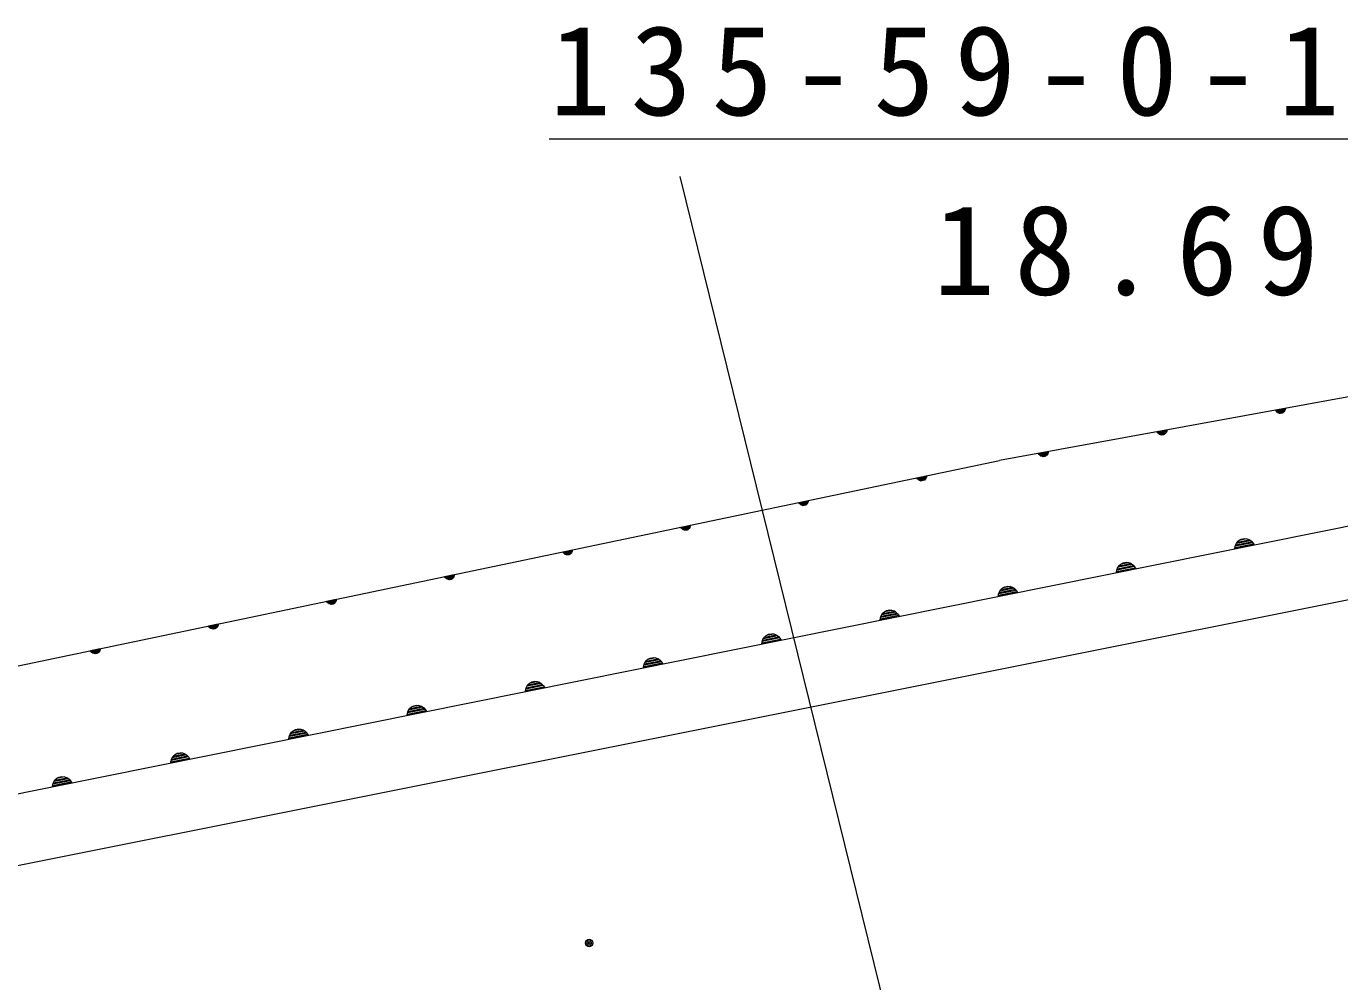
# Model space of a CAD drawing. Units: millimetres, scale not verified. Extents: x 40000 to 680000, y 20000 to 380000.
# Drawn here: x 213765 to 240465, y 279114 to 298543 of the extents above; entities that cross this region are included whole.
import ezdxf

# ---------------------------------------------------------------- set-up
doc = ezdxf.new("R2010")
doc.units = ezdxf.units.MM
doc.header["$LTSCALE"] = 1000
doc.layers.add('S-SUV', color=7, linetype='Continuous', lineweight=13)
doc.styles.add('ＭＳ ゴシック', font='')
doc.styles.get('ＭＳ ゴシック').set_extended_font_data('MS Gothic')

msp = doc.modelspace()

# ---------------------------------------------------------------- linework, layer by layer
at = {"layer": 'S-SUV'}
for p, q in [((241912, 296246), (224391, 296246)), ((233375, 269854), (227059, 295486)), ((244042, 291624), (233548, 289714)), ((244042, 291624), (233548, 289714)), ((239166, 290737), (239362, 290772)), ((239362, 290772), (239359, 290748)), ((239177, 290715), (239166, 290737)), ((239360, 290759), (239173, 290725)), ((239193, 290698), (239177, 290715)), ((239180, 290714), (239357, 290746)), ((239352, 290732), (239190, 290703)), ((239216, 290680), (239193, 290698)), ((239201, 290692), (239344, 290718)), ((239335, 290704), (239216, 290682)), ((239239, 290672), (239216, 290680)), ((239264, 290669), (239239, 290672)), ((239241, 290674), (239314, 290687)), ((239294, 290675), (239264, 290669)), ((239316, 290686), (239294, 290675)), ((239336, 290702), (239316, 290686)), ((239351, 290727), (239336, 290702)), ((239359, 290748), (239351, 290727)), ((236754, 290298), (236951, 290333)), ((236766, 290276), (236754, 290298)), ((236948, 290320), (236761, 290286)), ((236781, 290259), (236766, 290276)), ((236768, 290275), (236945, 290307)), ((236940, 290293), (236778, 290264)), ((236804, 290241), (236781, 290259)), ((236790, 290253), (236933, 290279)), ((236923, 290265), (236804, 290243)), ((236828, 290233), (236804, 290241)), ((236852, 290230), (236828, 290233)), ((236829, 290235), (236903, 290248)), ((236883, 290236), (236852, 290230)), ((236904, 290247), (236883, 290236)), ((236924, 290263), (236904, 290247)), ((236939, 290288), (236924, 290263)), ((236947, 290309), (236939, 290288)), ((236951, 290333), (236947, 290309)), ((198590, 282400), (233548, 289714)), ((198590, 282400), (233548, 289714)), ((234342, 289859), (234539, 289895)), ((234354, 289837), (234342, 289859)), ((234536, 289881), (234349, 289847)), ((234369, 289820), (234354, 289837)), ((234357, 289836), (234534, 289868)), ((234529, 289854), (234367, 289825)), ((234392, 289802), (234369, 289820)), ((234378, 289814), (234521, 289840)), ((234511, 289826), (234392, 289804)), ((234416, 289794), (234392, 289802)), ((234440, 289791), (234416, 289794)), ((234418, 289796), (234491, 289810)), ((234471, 289797), (234440, 289791)), ((234493, 289808), (234471, 289797)), ((234512, 289824), (234493, 289808)), ((234528, 289849), (234512, 289824)), ((234535, 289870), (234528, 289849)), ((234539, 289895), (234535, 289870)), ((198870, 279971), (244536, 289166)), ((198870, 279971), (244536, 289166)), ((231869, 289363), (232065, 289404)), ((231881, 289342), (231869, 289363)), ((232063, 289391), (231877, 289352)), ((231897, 289325), (231881, 289342)), ((231884, 289340), (232060, 289377)), ((232055, 289364), (231894, 289330)), ((231921, 289308), (231897, 289325)), ((231906, 289319), (232048, 289349)), ((232039, 289335), (231921, 289310)), ((231945, 289300), (231921, 289308)), ((231969, 289298), (231945, 289300)), ((231946, 289302), (232019, 289318)), ((231999, 289304), (231969, 289298)), ((232021, 289316), (231999, 289304)), ((232040, 289333), (232021, 289316)), ((232055, 289358), (232040, 289333)), ((232062, 289380), (232055, 289358)), ((232065, 289404), (232062, 289380)), ((229469, 288861), (229665, 288902)), ((229665, 288902), (229662, 288878)), ((229481, 288840), (229469, 288861)), ((229663, 288888), (229477, 288850)), ((229497, 288823), (229481, 288840)), ((229484, 288838), (229661, 288875)), ((229656, 288861), (229495, 288828)), ((229521, 288806), (229497, 288823)), ((229506, 288817), (229649, 288847)), ((229639, 288832), (229521, 288808)), ((229545, 288798), (229521, 288806)), ((229569, 288796), (229545, 288798)), ((229546, 288800), (229619, 288815)), ((229600, 288802), (229569, 288796)), ((229621, 288814), (229600, 288802)), ((229640, 288831), (229621, 288814)), ((229655, 288856), (229640, 288831)), ((229662, 288878), (229655, 288856)), ((227070, 288359), (227265, 288400)), ((227263, 288386), (227077, 288347)), ((227085, 288336), (227261, 288373)), ((227262, 288375), (227255, 288354)), ((227265, 288400), (227262, 288375)), ((227082, 288338), (227070, 288359)), ((227098, 288321), (227082, 288338)), ((227256, 288359), (227095, 288326)), ((227121, 288303), (227098, 288321)), ((227106, 288315), (227249, 288345)), ((227240, 288330), (227121, 288306)), ((227145, 288296), (227121, 288303)), ((227170, 288294), (227145, 288296)), ((227147, 288298), (227220, 288313)), ((227200, 288300), (227170, 288294)), ((227221, 288312), (227200, 288300)), ((227241, 288328), (227221, 288312)), ((227255, 288354), (227241, 288328)), ((238384, 288055), (238622, 288103)), ((238421, 288091), (238464, 288115)), ((238571, 288118), (238424, 288089)), ((238464, 288115), (238525, 288127)), ((238525, 288127), (238574, 288122)), ((238574, 288122), (238622, 288107)), ((238622, 288107), (238669, 288071)), ((224670, 287857), (224866, 287897)), ((224682, 287836), (224670, 287857)), ((224863, 287884), (224677, 287845)), ((224698, 287819), (224682, 287836)), ((224685, 287834), (224861, 287871)), ((224856, 287857), (224695, 287824)), ((224707, 287813), (224849, 287843)), ((224840, 287828), (224721, 287803)), ((224855, 287852), (224841, 287826)), ((224863, 287873), (224855, 287852)), ((224866, 287897), (224863, 287873)), ((238724, 287996), (238332, 287917)), ((238332, 287917), (238338, 287965)), ((238336, 287943), (238709, 288018)), ((238338, 287965), (238353, 288008)), ((238694, 288041), (238341, 287970)), ((238351, 287997), (238674, 288062)), ((238353, 288008), (238383, 288059)), ((238651, 288083), (238366, 288026)), ((238383, 288059), (238421, 288091)), ((238669, 288071), (238700, 288038)), ((238700, 288038), (238724, 287996)), ((244216, 287594), (199130, 278577)), ((244216, 287594), (199130, 278577)), ((224721, 287801), (224698, 287819)), ((224745, 287794), (224721, 287801)), ((224770, 287792), (224745, 287794)), ((224747, 287796), (224820, 287811)), ((224800, 287798), (224770, 287792)), ((224822, 287810), (224800, 287798)), ((224841, 287826), (224822, 287810)), ((235948, 287513), (236270, 287578)), ((235949, 287524), (235979, 287575)), ((236247, 287599), (235962, 287542)), ((235979, 287575), (236017, 287607)), ((235981, 287571), (236218, 287619)), ((236017, 287607), (236061, 287631)), ((236167, 287634), (236021, 287605)), ((236061, 287631), (236121, 287643)), ((236121, 287643), (236170, 287638)), ((236170, 287638), (236218, 287623)), ((236218, 287623), (236265, 287587)), ((236265, 287587), (236296, 287554)), ((222270, 287354), (222466, 287395)), ((222282, 287333), (222270, 287354)), ((222464, 287382), (222278, 287343)), ((222298, 287317), (222282, 287333)), ((222285, 287332), (222462, 287369)), ((222457, 287355), (222296, 287321)), ((222322, 287299), (222298, 287317)), ((222307, 287311), (222450, 287341)), ((222440, 287326), (222322, 287301)), ((222346, 287292), (222322, 287299)), ((222347, 287294), (222420, 287309)), ((222401, 287296), (222370, 287290)), ((222422, 287308), (222401, 287296)), ((222441, 287324), (222422, 287308)), ((222456, 287350), (222441, 287324)), ((222463, 287371), (222456, 287350)), ((222466, 287395), (222463, 287371)), ((236320, 287512), (235928, 287433)), ((235928, 287433), (235935, 287481)), ((235933, 287459), (236305, 287534)), ((235935, 287481), (235949, 287524)), ((236291, 287557), (235938, 287486)), ((236296, 287554), (236320, 287512)), ((222370, 287290), (222346, 287292)), ((233917, 287028), (233525, 286949)), ((233529, 286975), (233902, 287050)), ((233531, 286997), (233546, 287040)), ((233887, 287073), (233534, 287002)), ((233544, 287029), (233867, 287094)), ((233546, 287040), (233576, 287091)), ((233844, 287115), (233559, 287058)), ((233576, 287091), (233614, 287123)), ((233577, 287087), (233815, 287135)), ((233614, 287123), (233657, 287147)), ((233764, 287150), (233617, 287121)), ((233657, 287147), (233718, 287159)), ((233718, 287159), (233767, 287154)), ((233767, 287154), (233815, 287139)), ((233815, 287139), (233862, 287103)), ((233862, 287103), (233893, 287070)), ((233893, 287070), (233917, 287028)), ((219871, 286852), (220066, 286893)), ((219883, 286831), (219871, 286852)), ((220064, 286880), (219878, 286841)), ((219899, 286815), (219883, 286831)), ((219886, 286830), (220062, 286867)), ((220057, 286853), (219896, 286819)), ((219922, 286797), (219899, 286815)), ((219907, 286809), (220050, 286839)), ((220041, 286824), (219922, 286799)), ((219946, 286790), (219922, 286797)), ((219971, 286787), (219946, 286790)), ((219948, 286792), (220021, 286807)), ((220001, 286794), (219971, 286787)), ((220022, 286806), (220001, 286794)), ((220042, 286822), (220022, 286806)), ((220056, 286848), (220042, 286822)), ((220063, 286869), (220056, 286848)), ((220066, 286893), (220063, 286869)), ((233525, 286949), (233531, 286997)), ((231513, 286544), (231121, 286465)), ((231121, 286465), (231128, 286513)), ((231126, 286491), (231498, 286566)), ((231128, 286513), (231142, 286556)), ((231484, 286589), (231131, 286518)), ((231141, 286545), (231463, 286610)), ((231142, 286556), (231172, 286607)), ((231440, 286631), (231155, 286574)), ((231172, 286607), (231210, 286639)), ((231174, 286603), (231411, 286651)), ((231210, 286639), (231254, 286663)), ((231360, 286666), (231214, 286637)), ((231254, 286663), (231314, 286675)), ((231314, 286675), (231363, 286670)), ((231363, 286670), (231411, 286655)), ((231411, 286655), (231458, 286619)), ((231458, 286619), (231489, 286586)), ((231489, 286586), (231513, 286544)), ((217471, 286350), (217667, 286391)), ((217483, 286329), (217471, 286350)), ((217664, 286378), (217478, 286339)), ((217499, 286313), (217483, 286329)), ((217486, 286328), (217662, 286365)), ((217657, 286351), (217496, 286317)), ((217522, 286295), (217499, 286313)), ((217508, 286307), (217650, 286337)), ((217641, 286322), (217522, 286297)), ((217546, 286288), (217522, 286295)), ((217571, 286285), (217546, 286288)), ((217548, 286290), (217621, 286305)), ((217601, 286292), (217571, 286285)), ((217623, 286304), (217601, 286292)), ((217642, 286320), (217623, 286304)), ((217656, 286346), (217642, 286320)), ((217664, 286367), (217656, 286346)), ((217667, 286391), (217664, 286367)), ((229110, 286060), (228718, 285981)), ((228718, 285981), (228724, 286029)), ((228722, 286007), (229095, 286082)), ((228724, 286029), (228739, 286072)), ((229080, 286105), (228727, 286034)), ((228737, 286061), (229060, 286126)), ((228739, 286072), (228769, 286123)), ((229037, 286147), (228752, 286090)), ((228769, 286123), (228807, 286155)), ((228770, 286119), (229008, 286167)), ((228807, 286155), (228850, 286179)), ((228957, 286182), (228810, 286153)), ((228850, 286179), (228911, 286191)), ((228911, 286191), (228960, 286186)), ((228960, 286186), (229008, 286171)), ((229008, 286171), (229055, 286135)), ((229055, 286135), (229086, 286102)), ((229086, 286102), (229110, 286060)), ((215071, 285848), (215267, 285889)), ((215083, 285827), (215071, 285848)), ((215265, 285876), (215079, 285837)), ((215099, 285811), (215083, 285827)), ((215086, 285826), (215262, 285863)), ((215258, 285849), (215097, 285815)), ((215123, 285793), (215099, 285811)), ((215108, 285805), (215250, 285835)), ((215241, 285820), (215123, 285795)), ((215147, 285786), (215123, 285793)), ((215171, 285783), (215147, 285786)), ((215148, 285788), (215221, 285803)), ((215202, 285790), (215171, 285783)), ((215223, 285802), (215202, 285790)), ((215242, 285818), (215223, 285802)), ((215257, 285843), (215242, 285818)), ((215264, 285865), (215257, 285843)), ((215267, 285889), (215264, 285865)), ((226403, 285671), (226447, 285695)), ((226553, 285698), (226407, 285669)), ((226447, 285695), (226507, 285707)), ((226507, 285707), (226556, 285702)), ((226556, 285702), (226604, 285687)), ((226706, 285576), (226314, 285497)), ((226314, 285497), (226321, 285545)), ((226319, 285523), (226691, 285598)), ((226321, 285545), (226335, 285588)), ((226677, 285621), (226324, 285550)), ((226334, 285577), (226656, 285642)), ((226335, 285588), (226365, 285639)), ((226633, 285663), (226348, 285606)), ((226365, 285639), (226403, 285671)), ((226367, 285635), (226604, 285683)), ((226604, 285687), (226651, 285652)), ((226651, 285652), (226682, 285618)), ((226682, 285618), (226706, 285576)), ((223930, 285093), (224253, 285158)), ((224230, 285179), (223945, 285122)), ((223962, 285155), (224000, 285187)), ((223963, 285151), (224201, 285199)), ((224000, 285187), (224043, 285211)), ((224150, 285214), (224003, 285185)), ((224043, 285211), (224104, 285223)), ((224104, 285223), (224153, 285218)), ((224153, 285218), (224201, 285203)), ((224201, 285203), (224248, 285168)), ((224248, 285168), (224279, 285134)), ((224303, 285092), (223911, 285013)), ((223911, 285013), (223917, 285061)), ((223915, 285039), (224288, 285114)), ((223917, 285061), (223932, 285104)), ((224273, 285137), (223920, 285066)), ((223932, 285104), (223962, 285155)), ((224279, 285134), (224303, 285092)), ((221512, 284555), (221884, 284630)), ((221870, 284653), (221517, 284582)), ((221527, 284609), (221849, 284674)), ((221528, 284620), (221558, 284671)), ((221826, 284695), (221541, 284638)), ((221558, 284671), (221596, 284703)), ((221560, 284667), (221797, 284715)), ((221596, 284703), (221640, 284727)), ((221746, 284730), (221600, 284701)), ((221640, 284727), (221700, 284739)), ((221700, 284739), (221749, 284734)), ((221749, 284734), (221797, 284719)), ((221797, 284719), (221844, 284684)), ((221844, 284684), (221875, 284650)), ((221875, 284650), (221899, 284608)), ((221899, 284608), (221507, 284529)), ((221507, 284529), (221514, 284577)), ((221514, 284577), (221528, 284620)), ((219496, 284124), (219104, 284045)), ((219104, 284045), (219110, 284093)), ((219108, 284071), (219481, 284146)), ((219110, 284093), (219125, 284136)), ((219466, 284169), (219113, 284098)), ((219123, 284125), (219446, 284190)), ((219125, 284136), (219155, 284187)), ((219423, 284211), (219138, 284154)), ((219155, 284187), (219193, 284219)), ((219156, 284183), (219394, 284231)), ((219193, 284219), (219236, 284243)), ((219343, 284246), (219196, 284217)), ((219236, 284243), (219297, 284255)), ((219297, 284255), (219346, 284250)), ((219346, 284250), (219394, 284235)), ((219394, 284235), (219441, 284200)), ((219441, 284200), (219472, 284166)), ((219472, 284166), (219496, 284124)), ((217092, 283640), (216700, 283561)), ((216700, 283561), (216707, 283609)), ((216705, 283588), (217077, 283663)), ((216707, 283609), (216722, 283652)), ((217063, 283685), (216710, 283614)), ((216720, 283641), (217042, 283706)), ((216722, 283652), (216751, 283703)), ((217020, 283727), (216734, 283670)), ((216751, 283703), (216789, 283735)), ((216753, 283699), (216990, 283747)), ((216789, 283735), (216833, 283759)), ((216939, 283762), (216793, 283733)), ((216833, 283759), (216893, 283771)), ((216893, 283771), (216942, 283766)), ((216942, 283766), (216990, 283751)), ((216990, 283751), (217037, 283716)), ((217037, 283716), (217068, 283682)), ((217068, 283682), (217092, 283640)), ((214689, 283156), (214297, 283077)), ((214297, 283077), (214303, 283125)), ((214301, 283104), (214674, 283179)), ((214303, 283125), (214318, 283168)), ((214659, 283201), (214306, 283130)), ((214316, 283157), (214639, 283222)), ((214318, 283168), (214348, 283219)), ((214616, 283243), (214331, 283186)), ((214348, 283219), (214386, 283251)), ((214349, 283215), (214587, 283263)), ((214386, 283251), (214429, 283275)), ((214536, 283278), (214389, 283249)), ((214429, 283275), (214490, 283287)), ((214490, 283287), (214539, 283282)), ((214539, 283282), (214587, 283267)), ((214587, 283267), (214634, 283232)), ((214634, 283232), (214665, 283198)), ((214665, 283198), (214689, 283156))]:
    msp.add_line(p, q, dxfattribs=at)
for radius in [75, 75, 45, 45, 15, 15]:
    msp.add_circle((225207, 279902), radius, dxfattribs=at)

# ---------------------------------------------------------------- texts
at = {"layer": 'S-SUV', "char_height": 1833, "attachment_point": 7, "style": 'ＭＳ ゴシック'}
for s, insert in [('\\T1.32;135-59-0-1', (224402, 296703)), ('\\T1.32;18.69', (232205, 293052))]:
    msp.add_mtext(s, dxfattribs=dict(at, insert=insert))

doc.saveas('drawing.dxf')
